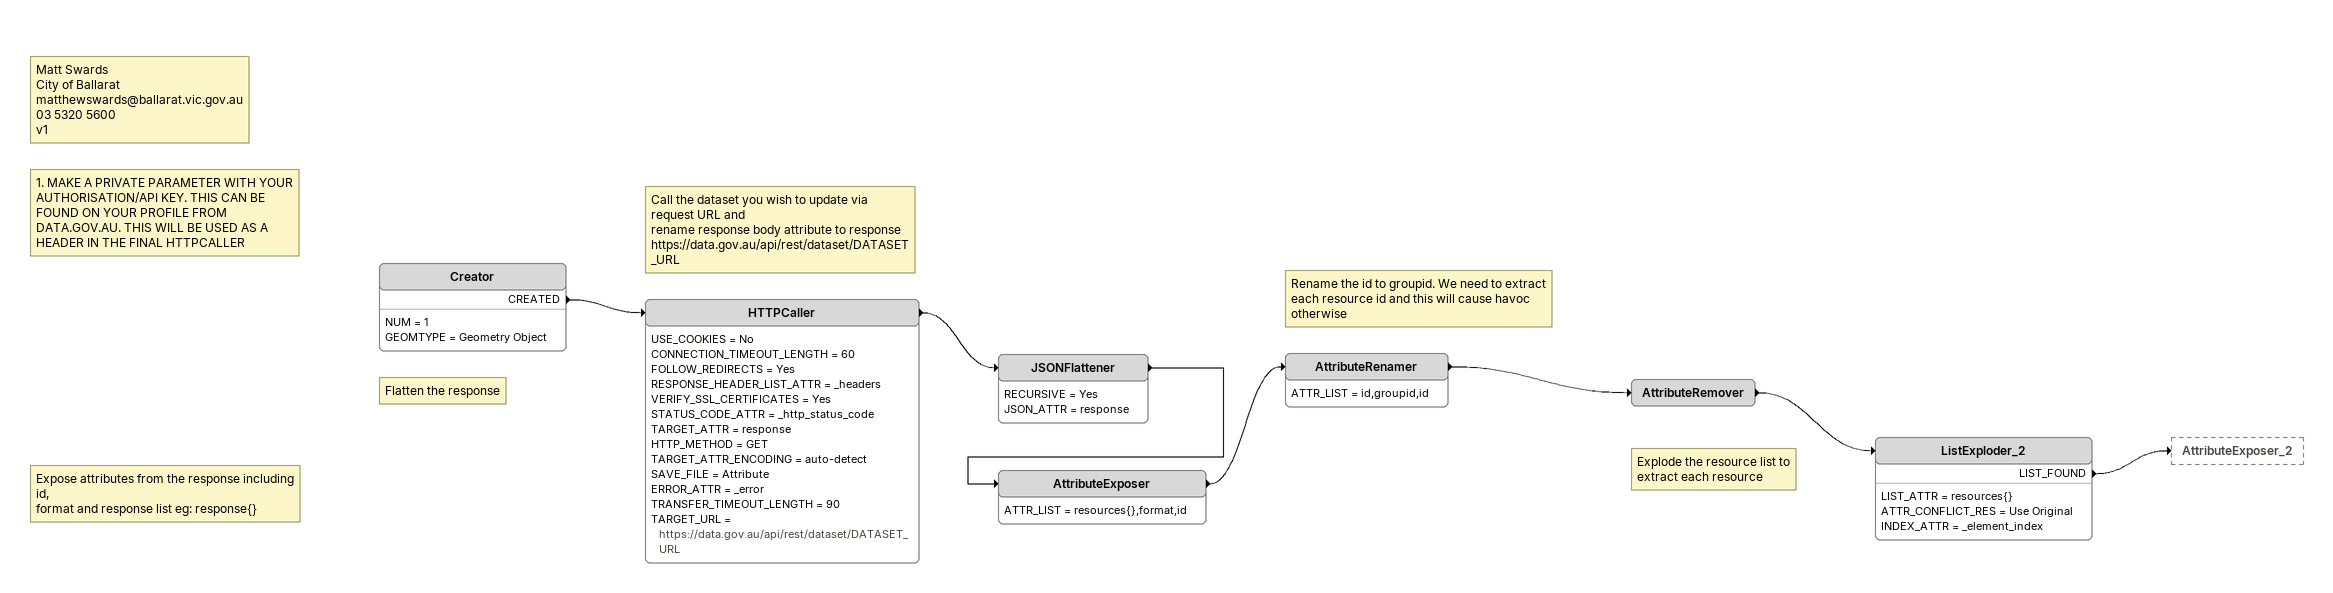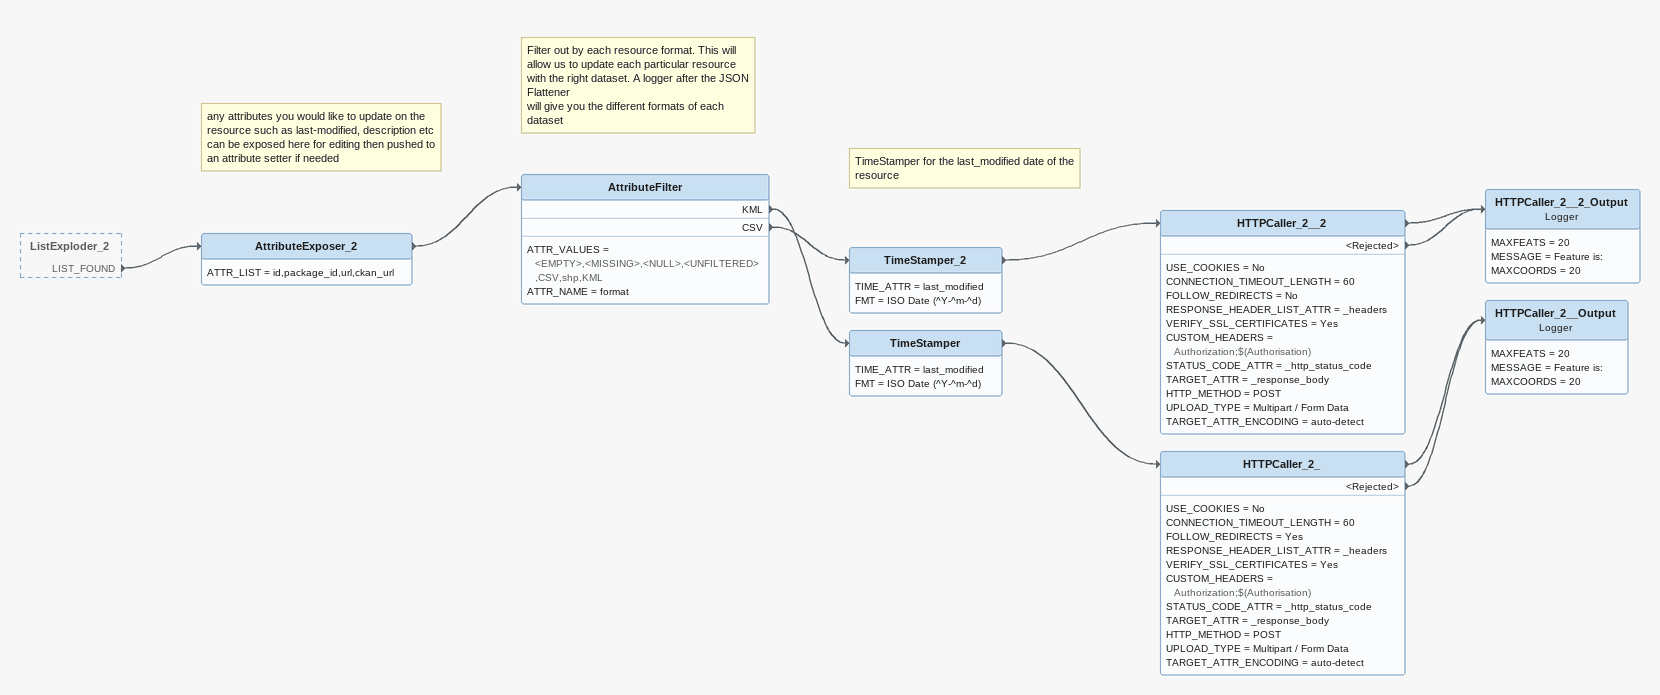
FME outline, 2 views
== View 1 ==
Note: Matt Swards / City of Ballarat / matthewswards@ballarat.vic.gov.au / 03 5320 5600 / v1
Note: 1. MAKE A PRIVATE PARAMETER WITH YOUR AUTHORISATION/API KEY. THIS CAN BE FOUND ON YOUR PROFILE FROM DATA.GOV.AU. THIS WILL BE USED AS A HEADER IN THE FINAL HTTPCALLER
Creator
    NUM = 1
    GEOMTYPE = Geometry Object
    CREATED -> HTTPCaller
Note: Call the dataset you wish to update via request URL and / rename response body attribute to response / https://data.gov.au/api/rest/dataset/DATASET_URL
HTTPCaller
    USE_COOKIES = No
    CONNECTION_TIMEOUT_LENGTH = 60
    FOLLOW_REDIRECTS = Yes
    RESPONSE_HEADER_LIST_ATTR = _headers
    VERIFY_SSL_CERTIFICATES = Yes
    STATUS_CODE_ATTR = _http_status_code
    TARGET_ATTR = response
    HTTP_METHOD = GET
    TARGET_ATTR_ENCODING = auto-detect
    SAVE_FILE = Attribute
    ERROR_ATTR = _error
    TRANSFER_TIMEOUT_LENGTH = 90
    TARGET_URL = https://data.gov.au/api/rest/dataset/DATASET_URL
    -> JSONFlattener
Note: Flatten the response
JSONFlattener
    RECURSIVE = Yes
    JSON_ATTR = response
    -> AttributeExposer
Note: Expose attributes from the response including id, / format and response list eg: response{}
AttributeExposer
    ATTR_LIST = resources{},format,id
    -> AttributeRenamer
Note: Rename the id to groupid. We need to extract / each resource id and this will cause havoc otherwise
AttributeRenamer
    ATTR_LIST = id,groupid,id
    -> AttributeRemover
AttributeRemover
    -> ListExploder_2
Note: Explode the resource list to / extract each resource
ListExploder_2
    LIST_ATTR = resources{}
    ATTR_CONFLICT_RES = Use Original
    INDEX_ATTR = _element_index
    LIST_FOUND -> AttributeExposer_2

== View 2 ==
ListExploder_2 [outside]
    LIST_FOUND -> AttributeExposer_2
Note: any attributes you would like to update on the resource such as last-modified, description etc can be exposed here for editing then pushed to an attribute setter if needed
AttributeExposer_2
    ATTR_LIST = id,package_id,url,ckan_url
    -> AttributeFilter
Note: Filter out by each resource format. This will / allow us to update each particular resource / with the right dataset. A logger after the JSON Flattener / will give you the different formats of each dataset
AttributeFilter
    ATTR_VALUES = <EMPTY>,<MISSING>,<NULL>,<UNFILTERED>,CSV,shp,KML
    ATTR_NAME = format
    KML -> TimeStamper
    CSV -> TimeStamper_2
Note: TimeStamper for the last_modified date of the resource
TimeStamper_2
    TIME_ATTR = last_modified
    FMT = ISO Date (^Y-^m-^d)
    -> HTTPCaller_2__2
HTTPCaller_2__2
    USE_COOKIES = No
    CONNECTION_TIMEOUT_LENGTH = 60
    FOLLOW_REDIRECTS = No
    RESPONSE_HEADER_LIST_ATTR = _headers
    VERIFY_SSL_CERTIFICATES = Yes
    CUSTOM_HEADERS = Authorization;$(Authorisation)
    STATUS_CODE_ATTR = _http_status_code
    TARGET_ATTR = _response_body
    HTTP_METHOD = POST
    UPLOAD_TYPE = Multipart / Form Data
    TARGET_ATTR_ENCODING = auto-detect
    -> HTTPCaller_2__2_Output
    <Rejected> -> HTTPCaller_2__2_Output
HTTPCaller_2__2_Output: Logger
    MAXFEATS = 20
    MESSAGE = Feature is:
    MAXCOORDS = 20
TimeStamper
    TIME_ATTR = last_modified
    FMT = ISO Date (^Y-^m-^d)
    -> HTTPCaller_2_
HTTPCaller_2_
    USE_COOKIES = No
    CONNECTION_TIMEOUT_LENGTH = 60
    FOLLOW_REDIRECTS = Yes
    RESPONSE_HEADER_LIST_ATTR = _headers
    VERIFY_SSL_CERTIFICATES = Yes
    CUSTOM_HEADERS = Authorization;$(Authorisation)
    STATUS_CODE_ATTR = _http_status_code
    TARGET_ATTR = _response_body
    HTTP_METHOD = POST
    UPLOAD_TYPE = Multipart / Form Data
    TARGET_ATTR_ENCODING = auto-detect
    -> HTTPCaller_2__Output
    <Rejected> -> HTTPCaller_2__Output
HTTPCaller_2__Output: Logger
    MAXFEATS = 20
    MESSAGE = Feature is:
    MAXCOORDS = 20
